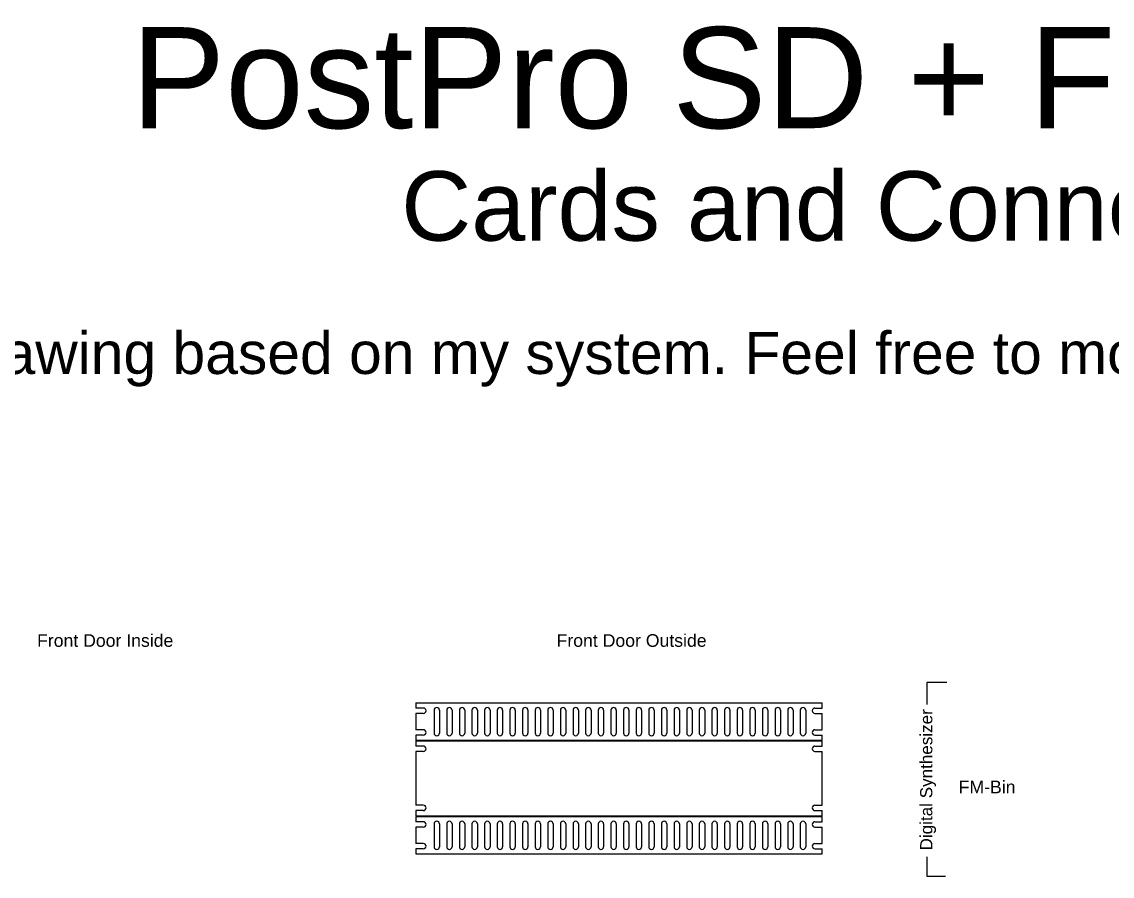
# Model space of a CAD drawing. Header units: millimetres. Extents: x -4275 to 1791, y -353 to 2461.
# Drawn here: x -1331 to -35, y 1446 to 2461 of the extents above; entities that cross this region are included whole.
import ezdxf

# ---------------------------------------------------------------- set-up
doc = ezdxf.new("R2010")
doc.units = ezdxf.units.MM
doc.header["$LTSCALE"] = 0.4
doc.layers.add('EG_S____ZEICHNEN', color=7, linetype='Continuous')
doc.styles.get("Standard").update_dxf_attribs({"font": 'ARIALUNI.ttf'})

# ---------------------------------------------------------------- blocks, each defined once
blk = doc.blocks.new('Rack-2HE Modul')
for p, q in [((0, 88.9), (0, 82.7)), ((0, 88.9), (482.6, 88.9)), ((8.7, 82.7), (0, 82.7)), ((473.9, 82.7), (482.6, 82.7)), ((482.6, 82.7), (482.6, 88.9)), ((0, 76.3), (0, 12.5)), ((8.7, 76.3), (0, 76.3)), ((473.9, 76.3), (482.6, 76.3)), ((482.6, 12.5), (482.6, 76.3)), ((8.7, 12.5), (0, 12.5)), ((0, 6.1), (0, 0)), ((8.7, 6.1), (0, 6.1)), ((0, 0), (482.6, 0)), ((473.9, 12.5), (482.6, 12.5)), ((473.9, 6.1), (482.6, 6.1)), ((482.6, 0), (482.6, 6.1))]:
    blk.add_line(p, q)
for centre, start, end in [((8.7, 79.5), 270, 90), ((473.9, 79.5), 90, 270), ((8.7, 9.3), 270, 90), ((473.9, 9.3), 90, 270)]:
    blk.add_arc(centre, 3.2, start, end)
blk = doc.blocks.new('Rack-1HE Modul Lüftung')
for p, q in [((0, 44.5), (0, 38.3)), ((0, 44.5), (482.6, 44.5)), ((482.6, 38.3), (482.6, 44.5)), ((8.7, 38.3), (0, 38.3)), ((0, 31.9), (0, 12.5)), ((8.7, 31.9), (0, 31.9)), ((21.5, 35.7), (21.5, 8.6)), ((27.9, 35.7), (27.9, 8.6)), ((36.5, 35.7), (36.5, 8.6)), ((42.9, 35.7), (42.9, 8.6)), ((51.5, 35.7), (51.5, 8.6)), ((57.9, 35.7), (57.9, 8.6)), ((66.5, 35.7), (66.5, 8.6)), ((72.9, 35.7), (72.9, 8.6)), ((81.5, 35.7), (81.5, 8.6)), ((87.9, 35.7), (87.9, 8.6)), ((96.5, 35.7), (96.5, 8.6)), ((102.9, 35.7), (102.9, 8.6)), ((111.5, 35.7), (111.5, 8.6)), ((117.9, 35.7), (117.9, 8.6)), ((126.5, 35.7), (126.5, 8.6)), ((132.9, 35.7), (132.9, 8.6)), ((141.5, 35.7), (141.5, 8.6)), ((147.9, 35.7), (147.9, 8.6)), ((156.5, 35.7), (156.5, 8.6)), ((162.9, 35.7), (162.9, 8.6)), ((171.5, 35.7), (171.5, 8.6)), ((177.9, 35.7), (177.9, 8.6)), ((186.5, 35.7), (186.5, 8.6)), ((192.9, 35.7), (192.9, 8.6)), ((201.5, 35.7), (201.5, 8.6)), ((207.9, 35.7), (207.9, 8.6)), ((216.5, 35.7), (216.5, 8.6)), ((222.9, 35.7), (222.9, 8.6)), ((231.5, 35.7), (231.5, 8.6)), ((237.9, 35.7), (237.9, 8.6)), ((246.5, 35.7), (246.5, 8.6)), ((252.9, 35.7), (252.9, 8.6)), ((261.5, 35.7), (261.5, 8.6)), ((267.9, 35.7), (267.9, 8.6)), ((276.5, 35.7), (276.5, 8.6)), ((282.9, 35.7), (282.9, 8.6)), ((291.5, 35.7), (291.5, 8.6)), ((297.9, 35.7), (297.9, 8.6)), ((306.5, 35.7), (306.5, 8.6)), ((312.9, 35.7), (312.9, 8.6)), ((321.5, 35.7), (321.5, 8.6)), ((327.9, 35.7), (327.9, 8.6)), ((336.5, 35.7), (336.5, 8.6)), ((342.9, 35.7), (342.9, 8.6)), ((351.5, 35.7), (351.5, 8.6)), ((357.9, 35.7), (357.9, 8.6)), ((366.5, 35.7), (366.5, 8.6)), ((372.9, 35.7), (372.9, 8.6)), ((381.5, 35.7), (381.5, 8.6)), ((387.9, 35.7), (387.9, 8.6)), ((396.5, 35.7), (396.5, 8.6)), ((402.9, 35.7), (402.9, 8.6)), ((411.5, 35.7), (411.5, 8.6)), ((417.9, 35.7), (417.9, 8.6)), ((426.5, 35.7), (426.5, 8.6)), ((432.9, 35.7), (432.9, 8.6)), ((441.5, 35.7), (441.5, 8.6)), ((447.9, 35.7), (447.9, 8.6)), ((456.5, 35.7), (456.5, 8.6)), ((462.9, 35.7), (462.9, 8.6)), ((473.9, 38.3), (482.6, 38.3)), ((473.9, 31.9), (482.6, 31.9)), ((482.6, 12.5), (482.6, 31.9)), ((8.7, 12.5), (0, 12.5)), ((0, 6.1), (0, 0)), ((8.7, 6.1), (0, 6.1)), ((0, 0), (482.6, 0)), ((473.9, 12.5), (482.6, 12.5)), ((473.9, 6.1), (482.6, 6.1)), ((482.6, 0), (482.6, 6.1))]:
    blk.add_line(p, q)
for centre, start, end in [((24.7, 35.7), 0, 180), ((39.7, 35.7), 0, 180), ((54.7, 35.7), 0, 180), ((69.7, 35.7), 0, 180), ((84.7, 35.7), 0, 180), ((99.7, 35.7), 0, 180), ((114.7, 35.7), 0, 180), ((129.7, 35.7), 0, 180), ((144.7, 35.7), 0, 180), ((159.7, 35.7), 0, 180), ((174.7, 35.7), 0, 180), ((189.7, 35.7), 0, 180), ((204.7, 35.7), 0, 180), ((219.7, 35.7), 0, 180), ((234.7, 35.7), 0, 180), ((249.7, 35.7), 0, 180), ((264.7, 35.7), 0, 180), ((279.7, 35.7), 0, 180), ((294.7, 35.7), 0, 180), ((309.7, 35.7), 0, 180), ((324.7, 35.7), 0, 180), ((339.7, 35.7), 0, 180), ((354.7, 35.7), 0, 180), ((369.7, 35.7), 0, 180), ((384.7, 35.7), 0, 180), ((399.7, 35.7), 0, 180), ((414.7, 35.7), 0, 180), ((429.7, 35.7), 0, 180), ((444.7, 35.7), 0, 180), ((459.7, 35.7), 0, 180), ((8.7, 35.1), 270, 90), ((473.9, 35.1), 90, 270), ((8.7, 9.3), 270, 90), ((24.7, 8.6), 180, 0), ((39.7, 8.6), 180, 0), ((54.7, 8.6), 180, 0), ((69.7, 8.6), 180, 0), ((84.7, 8.6), 180, 0), ((99.7, 8.6), 180, 0), ((114.7, 8.6), 180, 0), ((129.7, 8.6), 180, 0), ((144.7, 8.6), 180, 0), ((159.7, 8.6), 180, 0), ((174.7, 8.6), 180, 0), ((189.7, 8.6), 180, 0), ((204.7, 8.6), 180, 0), ((219.7, 8.6), 180, 0), ((234.7, 8.6), 180, 0), ((249.7, 8.6), 180, 0), ((264.7, 8.6), 180, 0), ((279.7, 8.6), 180, 0), ((294.7, 8.6), 180, 0), ((309.7, 8.6), 180, 0), ((324.7, 8.6), 180, 0), ((339.7, 8.6), 180, 0), ((354.7, 8.6), 180, 0), ((369.7, 8.6), 180, 0), ((384.7, 8.6), 180, 0), ((399.7, 8.6), 180, 0), ((414.7, 8.6), 180, 0), ((429.7, 8.6), 180, 0), ((444.7, 8.6), 180, 0), ((459.7, 8.6), 180, 0), ((473.9, 9.3), 90, 270)]:
    blk.add_arc(centre, 3.2, start, end)

msp = doc.modelspace()

# ---------------------------------------------------------------- linework, layer by layer
for points in [[(-231.8, 1676.1), (-255.8, 1676.1), (-255.8, 1650)], [(-255.8, 1469.1), (-255.8, 1446.1), (-233.3, 1446.1)]]:
    msp.add_lwpolyline(points)

# ---------------------------------------------------------------- block references
at = {"layer": 'EG_S____ZEICHNEN'}
for name, p in [('Rack-1HE Modul Lüftung', (-862.4, 1607.6)), ('Rack-2HE Modul', (-862.4, 1518)), ('Rack-1HE Modul Lüftung', (-862.4, 1472.5))]:
    msp.add_blockref(name, p, dxfattribs=at)

# ---------------------------------------------------------------- texts
for s, height, p in [('PostPro SD + FM Expansion', 120, (-1200.8, 2334.7)), ('Cards and Connections', 82.5, (-880, 2201.1)), ('Note: I created this drawing based on my system. Feel free to modify or expand it according to your documentation needs :)', 50, (-2021.2, 2042.7)), ('Front Door Inside', 15, (-1312.5, 1718.6)), ('Front Door Outside', 15, (-695.4, 1718.6)), ('FM-Bin', 15, (-217.8, 1544.6))]:
    msp.add_text(s, height=height).set_placement(p)
msp.add_text('Digital Synthesizer', height=14.508, rotation=90).set_placement((-249.1, 1476.7))

doc.saveas('drawing.dxf')
